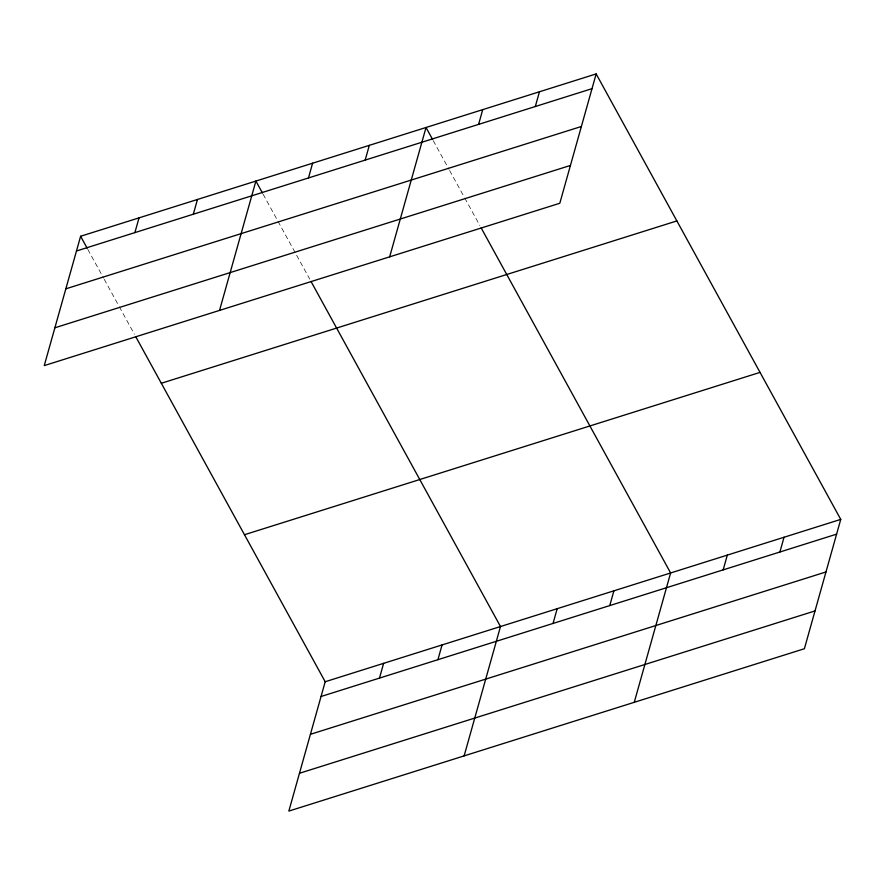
<?xml version="1.0" encoding="UTF-8"?>
<svg xmlns="http://www.w3.org/2000/svg" width="885" height="885" viewBox="0 0 885 885"><rect width="100%" height="100%" fill="white"/><g stroke="black" fill="none" stroke-linecap="round" stroke-linejoin="round"><path stroke-width="0.66" stroke-dasharray="4.42 3.32" d="M433.241 140.638L448.994 169.323M449.646 170.517L464.083 196.813M464.747 198.008L479.836 225.498M263.111 194.213L309.706 279.074M87.825 249.404L103.578 278.089M104.231 279.284L118.667 305.579M119.32 306.774L134.42 334.264"/><path stroke-width="1.33" d="M80.612 236.262L44.25 365.605L559.807 203.262L596.158 73.92L80.612 236.262L87.172 248.209M134.885 232.611L139.034 217.865M193.317 214.214L197.466 199.457M219.535 310.414L255.898 181.06L262.458 193.018M308.456 177.962L312.604 163.205M365.173 160.096L369.322 145.35M389.666 256.838L426.028 127.495L432.588 139.443M478.597 124.387L482.734 109.629M135.726 336.654L325.193 681.738L288.842 811.08L804.388 648.738L840.75 519.395L596.158 73.92M535.303 106.532L539.452 91.774M379.477 678.087L383.625 663.341M437.909 659.69L442.058 644.944M464.127 755.89L500.49 626.536L311.022 281.463M553.048 623.438L557.196 608.681M609.765 605.583L613.902 590.826M634.257 702.314L670.62 572.971L481.152 227.887M723.178 569.863L727.326 555.105M779.895 552.008L784.044 537.25M76.464 251.008L592.01 88.666M65.833 288.831L581.379 126.489M54.881 327.793L570.427 165.451M161.324 383.271L676.87 220.929M244.481 534.728L760.038 372.386M325.193 681.738L840.75 519.395M321.056 696.495L836.602 534.153M310.425 734.307L825.97 571.964M299.473 773.269L815.019 610.927"/></g></svg>
